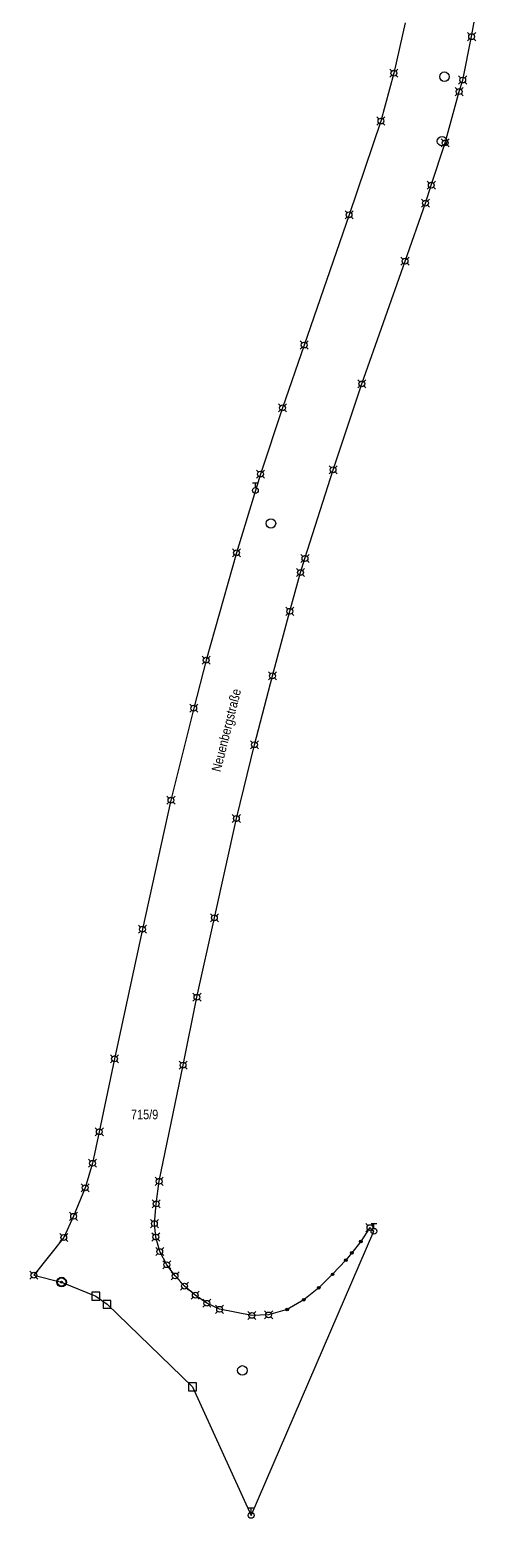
# Model space of a CAD drawing. Header units: metres. Extents: x 582129 to 582251, y 5501635 to 5501949.
# Drawn here: x 582128.9 to 582176.7, y 5501634.9 to 5501791.4 of the extents above; entities that cross this region are included whole.
import ezdxf
from ezdxf.enums import TextEntityAlignment as Align

# ---------------------------------------------------------------- set-up
doc = ezdxf.new("R2010")
doc.units = ezdxf.units.M
doc.layers.get('0').update_dxf_attribs({"linetype": 'BYLAYER'})
doc.layers.add('DFK_Grenze', color=252, linetype='CONTINUOUS', lineweight=30)
doc.styles.add('flurstuecksnummer', font='ARIALN.TTF')

# ---------------------------------------------------------------- blocks, each defined once
blk = doc.blocks.new('ABM_9500')
h = blk.add_hatch()
h.set_pattern_fill('ANGLE', color=256)
h.set_pattern_definition([(0, (0, 0), (0, 6.985), [5.08, -1.905]), (90, (0, 0), (-6.985, 4e-16), [5.08, -1.905])])
h.paths.add_polyline_path([(-0.27, 0, 1), (0.27, 0, 1)])
h = blk.add_hatch(color=256)
h.dxf.hatch_style = 1
h.paths.add_polyline_path([(-0.27, 0, 1), (0.27, 0, 1)])
blk.add_circle((0, 0), 0.273)
blk = doc.blocks.new('ABM_1110')
blk.add_lwpolyline([(-0.83, -0.83), (0.83, -0.83), (0.83, 0.83), (-0.83, 0.83), (-0.83, -0.83)])
blk = doc.blocks.new('ABM_1400')
for p, q in [((-0.43, 0.43), (-0.85, 0.85)), ((0.85, 0.85), (0.43, 0.43)), ((-0.43, -0.43), (-0.85, -0.85)), ((0.85, -0.85), (0.43, -0.43))]:
    blk.add_line(p, q)
blk.add_circle((0, 0), 0.61)
blk = doc.blocks.new('ABM_1300')
for p, q in [((0.62, 1.53), (-0.62, 1.53)), ((0, 0.61), (0, 1.53))]:
    blk.add_line(p, q)
blk.add_circle((0, 0), 0.609)
blk = doc.blocks.new('ABM_1000')
for radius in [0.882, 0.206]:
    blk.add_circle((0, 0), radius)
blk = doc.blocks.new('Aufnahmepunkt')
blk.add_circle((0, 0), 1)

msp = doc.modelspace()

# ---------------------------------------------------------------- linework, layer by layer
at = {"layer": 'DFK_Grenze'}
for points in [[(582129.37, 5501660.49), (582132.29, 5501659.77), (582135.89, 5501658.28), (582137.06, 5501657.43), (582146.05, 5501648.75), (582152.2, 5501635.24), (582165.11, 5501665.11), (582164.68, 5501665.49), (582163.73, 5501664.04), (582162.78, 5501662.84), (582162.16, 5501662.06), (582160.76, 5501660.58), (582159.31, 5501659.17), (582157.74, 5501657.91), (582155.99, 5501656.88), (582154.04, 5501656.31), (582152.28, 5501656.26), (582148.89, 5501656.9), (582147.55, 5501657.54), (582146.33, 5501658.39), (582145.2, 5501659.34), (582144.21, 5501660.41), (582143.34, 5501661.59), (582142.6, 5501662.97), (582142.19, 5501664.5), (582142.04, 5501665.91), (582142.23, 5501667.99), (582142.54, 5501670.36), (582145.05, 5501682.58), (582146.51, 5501689.71), (582148.34, 5501698.06), (582150.65, 5501708.51), (582152.55, 5501716.26), (582154.44, 5501723.5), (582156.26, 5501730.29), (582157.39, 5501734.37), (582157.86, 5501735.85), (582160.81, 5501745.17), (582163.83, 5501754.21), (582168.37, 5501767.11), (582170.52, 5501773.21), (582171.13, 5501775.1), (582172.59, 5501779.54), (582174.06, 5501784.93), (582174.43, 5501786.15), (582175.37, 5501790.71), (582176.69, 5501797.99)], [(582168.38, 5501792.16), (582167.2, 5501786.87), (582165.84, 5501781.84), (582162.49, 5501771.98), (582157.78, 5501758.29), (582155.5, 5501751.68), (582153.18, 5501744.72), (582152.65, 5501743), (582150.66, 5501736.44), (582147.48, 5501725.15), (582146.17, 5501720.1), (582143.78, 5501710.43), (582140.78, 5501696.86), (582137.85, 5501683.24), (582136.25, 5501675.57), (582135.54, 5501672.26), (582134.76, 5501669.68), (582133.55, 5501666.68), (582132.51, 5501664.45), (582129.37, 5501660.49)]]:
    msp.add_lwpolyline(points, dxfattribs=at)

# ---------------------------------------------------------------- block references
at = {"layer": 'DFK_Grenze', "xscale": 0.5, "yscale": 0.5, "zscale": 0.5}
for name, p in [('ABM_1400', (582175.37, 5501790.71)), ('ABM_1400', (582167.2, 5501786.87)), ('Aufnahmepunkt', (582172.51, 5501786.5)), ('ABM_1400', (582174.43, 5501786.15)), ('ABM_1400', (582174.06, 5501784.93)), ('ABM_1400', (582165.84, 5501781.84)), ('Aufnahmepunkt', (582172.26, 5501779.72)), ('ABM_1400', (582172.59, 5501779.54)), ('ABM_1400', (582171.13, 5501775.1)), ('ABM_1400', (582170.52, 5501773.21)), ('ABM_1400', (582162.49, 5501771.98)), ('ABM_1400', (582168.37, 5501767.11)), ('ABM_1400', (582157.78, 5501758.29)), ('ABM_1400', (582163.83, 5501754.21)), ('ABM_1400', (582155.5, 5501751.68)), ('ABM_1400', (582153.18, 5501744.72)), ('ABM_1400', (582160.81, 5501745.17)), ('ABM_1300', (582152.65, 5501743)), ('Aufnahmepunkt', (582154.28, 5501739.53)), ('ABM_1400', (582150.66, 5501736.44)), ('ABM_1400', (582157.86, 5501735.85)), ('ABM_1400', (582157.39, 5501734.37)), ('ABM_1400', (582156.26, 5501730.29)), ('ABM_1400', (582147.48, 5501725.15)), ('ABM_1400', (582154.44, 5501723.5)), ('ABM_1400', (582146.17, 5501720.1)), ('ABM_1400', (582152.55, 5501716.26)), ('ABM_1400', (582143.78, 5501710.43)), ('ABM_1400', (582150.65, 5501708.51)), ('ABM_1400', (582148.34, 5501698.06)), ('ABM_1400', (582140.78, 5501696.86)), ('ABM_1400', (582146.51, 5501689.71)), ('ABM_1400', (582137.85, 5501683.24)), ('ABM_1400', (582145.05, 5501682.58)), ('ABM_1400', (582136.25, 5501675.57)), ('ABM_1400', (582135.54, 5501672.26)), ('ABM_1400', (582134.76, 5501669.68)), ('ABM_1400', (582142.54, 5501670.36)), ('ABM_1400', (582142.23, 5501667.99)), ('ABM_1400', (582133.55, 5501666.68)), ('ABM_1400', (582142.04, 5501665.91)), ('ABM_1400', (582164.68, 5501665.49)), ('ABM_1300', (582165.11, 5501665.11)), ('ABM_1400', (582132.51, 5501664.45)), ('ABM_1400', (582142.19, 5501664.5)), ('ABM_9500', (582163.73, 5501664.04)), ('ABM_1400', (582142.6, 5501662.97)), ('ABM_1400', (582143.34, 5501661.59)), ('ABM_9500', (582162.16, 5501662.06)), ('ABM_9500', (582162.78, 5501662.84)), ('ABM_1400', (582129.37, 5501660.49)), ('ABM_1400', (582144.21, 5501660.41)), ('ABM_9500', (582160.76, 5501660.58)), ('Aufnahmepunkt', (582132.29, 5501659.77)), ('ABM_1000', (582132.29, 5501659.77)), ('ABM_1400', (582145.2, 5501659.34)), ('ABM_1400', (582146.33, 5501658.39)), ('ABM_9500', (582159.31, 5501659.17)), ('ABM_1110', (582135.89, 5501658.28)), ('ABM_1110', (582137.06, 5501657.43)), ('ABM_1400', (582147.55, 5501657.54)), ('ABM_1400', (582148.89, 5501656.9)), ('ABM_9500', (582157.74, 5501657.91)), ('ABM_1400', (582152.28, 5501656.26)), ('ABM_1400', (582154.04, 5501656.31)), ('ABM_9500', (582155.99, 5501656.88)), ('Aufnahmepunkt', (582151.28, 5501650.48)), ('ABM_1110', (582146.05, 5501648.75)), ('ABM_1300', (582152.2, 5501635.24))]:
    msp.add_blockref(name, p, dxfattribs=at)

# ---------------------------------------------------------------- texts
at = {"layer": 'DFK_Grenze', "style": 'flurstuecksnummer'}
msp.add_text('Neuenbergstraße', height=1, rotation=75.916908, dxfattribs=at).set_placement((582149.59, 5501717.79), align=Align.MIDDLE_CENTER)
msp.add_text('715/9', height=1, dxfattribs=at).set_placement((582141.01, 5501677.39), align=Align.MIDDLE_CENTER)

doc.saveas('drawing.dxf')
